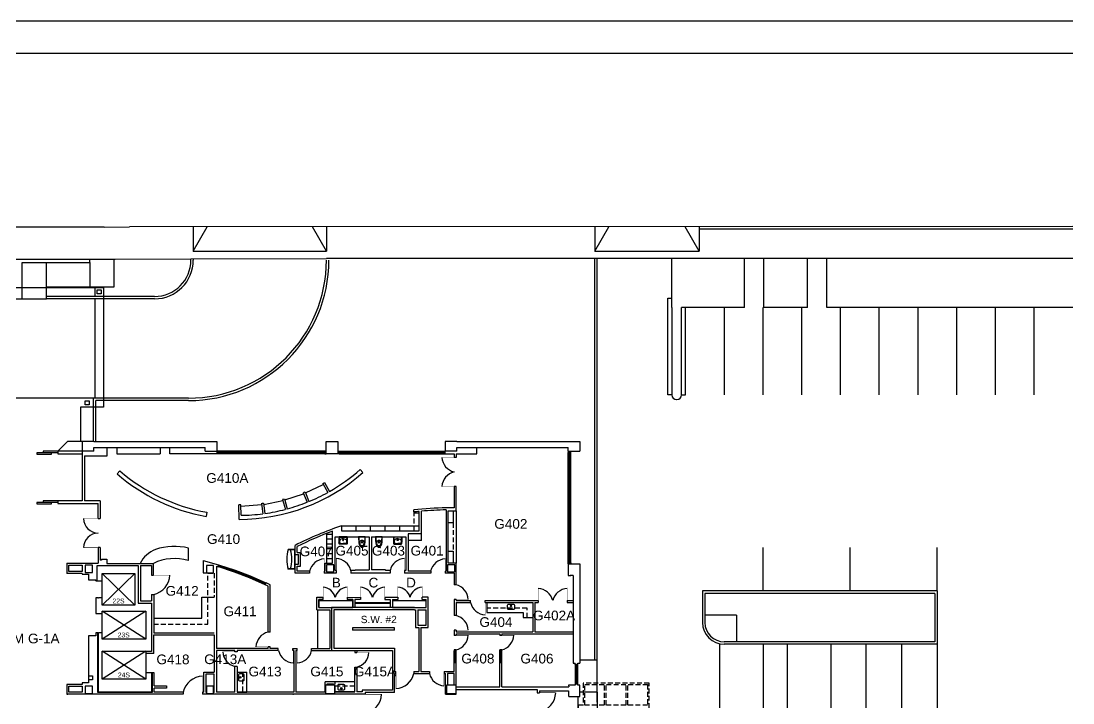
# Model space of a CAD drawing. Header units: inches. Extents: x -3386 to 4701, y -741 to 3764.
# Drawn here: x 1912 to 4519, y 1929 to 3618 of the extents above; entities that cross this region are included whole.
import ezdxf
from ezdxf.enums import TextEntityAlignment as Align

# ---------------------------------------------------------------- set-up
doc = ezdxf.new("R2010")
doc.units = ezdxf.units.IN
doc.header["$LTSCALE"] = 96
doc.header["$MEASUREMENT"] = 0
doc.linetypes.add('HIDDEN2', pattern=[0.1875, 0.125, -0.0625])
doc.layers.get('0').update_dxf_attribs({"linetype": 'CONTINUOUS'})
for name, color, linetype in [('A-ANNO-ROOM', 4, 'CONTINUOUS'), ('A-ANNO-TEXT', 4, 'CONTINUOUS'), ('A-COLS', 5, 'CONTINUOUS'), ('A-DOOR', 2, 'CONTINUOUS'), ('A-FLOR-CASE', 3, 'CONTINUOUS'), ('A-FLOR-CASE-UPPR', 3, 'HIDDEN2'), ('A-FLOR-EVTR', 1, 'CONTINUOUS'), ('A-FLOR-PFIX', 2, 'CONTINUOUS'), ('A-GLAZ', 2, 'CONTINUOUS'), ('A-GLAZ-SILL', 1, 'CONTINUOUS'), ('A-Roof-Abov', 8, 'HIDDEN2'), ('A-SHAFT', 1, 'CONTINUOUS'), ('A-SITE', 8, 'CONTINUOUS'), ('A-WALL-FULL', 6, 'CONTINUOUS')]:
    doc.layers.add(name, color=color, linetype=linetype)
doc.styles.add('A_FP1$0$Standard', font='txt')
doc.styles.add('ARIAL', font='arial.ttf')

# ---------------------------------------------------------------- blocks, each defined once
blk = doc.blocks.new('A_FP1$0$TRA_Lav2')
for p, q in [((-10.2, 0), (-10.2, -13.7)), ((-10.2, 0), (10.2, 0)), ((10.2, 0), (10.2, -13.7)), ((-9.5, -13.7), (-9.5, -4.4)), ((9.5, -13.7), (9.5, -4.4)), ((9.5, -13.7), (9.5, -4.4))]:
    blk.add_line(p, q)
for points in [[(0, -4.7, 0.096281), (-5.4, -5.7, 0.241749), (-8.3, -9.1, 0.139337), (-8.1, -15.2, 0.293749), (-6.4, -16.6, 0.028065), (0, -16.9)], [(0, -4.7, -0.096281), (5.4, -5.7, -0.241749), (8.3, -9.1, -0.139337), (8.1, -15.2, -0.293749), (6.4, -16.6, -0.028065), (0, -16.9)]]:
    blk.add_lwpolyline(points, format="xyb")
blk.add_circle((0, -8), 1.25)
for centre, radius, start, end in [((11.8, -13.7), 22.1, 180, 189.2025), ((-9, -17.1), 1, 189.2025, 267.5394), ((-3.1, -4.4), 6.41, 162.4135, 180), ((11.8, -13.7), 21.3, 180, 187.4822), ((-8.3, -16.3), 1, 187.4822, 267.7099), ((-7.3, -3), 2, 92.7884, 162.4135), ((0, 191.9), 210.1, 267.5394, 272.4606), ((0, 191.9), 209.4, 267.7099, 272.2901), ((-0.3, -147.5), 146.6, 87.0029, 92.7884), ((7.3, -3.1), 2, 17.2242, 87.0029), ((8.3, -16.3), 1, 272.2901, 352.5178), ((8.3, -16.3), 1, 272.2901, 352.5178), ((9, -17.1), 1, 272.4606, 350.7975), ((9, -17.1), 1, 272.4606, 350.7975), ((3.1, -4.4), 6.41, 0, 17.5865), ((3.1, -4.4), 6.41, 0, 17.2242), ((-11.8, -13.7), 21.3, 352.5178, 0), ((-11.8, -13.7), 21.3, 352.5178, 0), ((-11.8, -13.7), 22.1, 350.7975, 0), ((-11.8, -13.7), 22.1, 350.7975, 0)]:
    blk.add_arc(centre, radius, start, end)
blk = doc.blocks.new('A_FP1$0$corian-ss')
for p, q in [((6.625, 0), (-6.625, 0)), ((-8.625, -2), (-8.625, -11.375)), ((-6.625, -13.375), (6.625, -13.375)), ((8.625, -11.375), (8.625, -2))]:
    blk.add_line(p, q)
for radius in [1.75, 1.5]:
    blk.add_circle((0, -3.875), radius)
for centre, start, end in [((-6.625, -2), 90, 180), ((6.625, -2), 0, 90), ((-6.625, -11.375), 180, 270), ((6.625, -11.375), 270, 0)]:
    blk.add_arc(centre, 2, start, end)
blk = doc.blocks.new('A_FP1$0$TOILET')
for p, q in [((0, 8.4), (0, -8.4)), ((11.7, 0.7), (11.7, -0.8)), ((13.9, 1.3), (12.3, 1.3)), ((15, -0.2), (15, 0.2)), ((24.4, 1.2), (22, 2.9)), ((22.7, 1.7), (22.7, -1.8)), ((12.3, -1.3), (13.8, -1.3)), ((22, -2.9), (24.4, -1.3))]:
    blk.add_line(p, q)
for centre, radius, start, end in [((-0.6, -183.6), 192, 85.6595, 89.8129), ((-2.4, -199.1), 207, 85.4918, 89.3454), ((14.8, 0), 5.76, 138.8891, 221.1109), ((14.6, -0.5), 5.99, 95.8382, 134.1772), ((12.3, 0.7), 0.56, 90, 180.535), ((11.6, -14.2), 22.2, 63.1364, 84.1184), ((12.2, -13.1), 20.5, 64.9076, 85.1535), ((13.9, 0.2), 1.11, 0, 90.5857), ((14.9, -3.4), 8.85, 68.6011, 95.8382), ((10.9, -13.6), 19.8, 56.1601, 68.6011), ((15.7, -5.7), 12.2, 44.4074, 64.8903), ((16, -5), 12, 40.761, 61.8362), ((21.5, 1.7), 1.14, 0, 55.7536), ((22.8, 1.6), 2, 12.4978, 39.0597), ((23.9, 0.7), 0.757, 10.9251, 51.0236), ((12.7, 0), 12.3, 350.4841, 9.5159), ((24.1, 1.9), 1.36, 10.3332, 42.8161), ((14.6, 0), 11, 349.0024, 10.9976), ((0.5, 132.9), 140.8, 269.7854, 275.545), ((0.2, 149), 157.3, 269.9445, 275.0138), ((14.8, 0.6), 6.18, 225.8228, 258.905), ((12.3, -0.8), 0.56, 180, 270.5829), ((15, 1.8), 7.4, 258.905, 295.7005), ((13.8, -0.2), 1.13, 270, 0.5296), ((12.5, 11.5), 19.4, 274.1483, 298.3887), ((12.7, 11.2), 18.5, 274.3585, 296.0983), ((-14.9, 64.1), 76.5, 295.7005, 298.856), ((15.8, 5.5), 12, 295.153, 316.1614), ((16.4, 4.8), 11.5, 297.3045, 318.9088), ((21.6, -1.8), 1.04, 300.9018, 360), ((24.1, -0.8), 0.599, 303.3554, 354.696), ((23.4, -1.8), 1.38, 314.4952, 352.3555), ((23.7, -1.8), 1.72, 323.3983, 350.1871)]:
    blk.add_arc(centre, radius, start, end)
at = {"style": 'A_FP1$0$Standard', "flags": 8}
for tag in ['MODELNUMBER', 'MATERIAL', 'PRODUCT', 'TRADENAME']:
    blk.add_attdef(tag, (-0.1, 0), '', height=0.001, dxfattribs=at)
blk = doc.blocks.new('A$C06C5096C')
for p, q in [((64.9, 277.1), (64.9, 327.5)), ((68.9, 277.1), (68.9, 327.5)), ((118.9, 277.1), (118.9, 327.5)), ((122.9, 277.1), (122.9, 327.5)), ((64.9, 221.2), (64.9, 268.7)), ((68.9, 221.2), (68.9, 268.7)), ((118.9, 221.2), (118.9, 268.7)), ((122.9, 221.2), (122.9, 268.7)), ((16, 221.2), (64.9, 221.2)), ((16, 217.2), (64.9, 217.2)), ((64.9, 169.7), (64.9, 217.2)), ((68.9, 221.2), (118.9, 221.2)), ((68.9, 169.7), (68.9, 217.2)), ((68.9, 217.2), (118.9, 217.2)), ((118.9, 169.7), (118.9, 217.2)), ((122.9, 221.2), (171.7, 221.2)), ((122.9, 169.7), (122.9, 217.2)), ((122.9, 217.2), (171.7, 217.2)), ((64.9, 114.2), (64.9, 161.7)), ((68.9, 114.2), (68.9, 161.7)), ((118.9, 114.2), (118.9, 161.7)), ((122.9, 114.2), (122.9, 161.7)), ((16, 114.2), (64.9, 114.2)), ((16, 110.2), (64.9, 110.2)), ((64.9, 62.7), (64.9, 110.2)), ((68.9, 114.2), (118.9, 114.2)), ((68.9, 62.7), (68.9, 110.2)), ((68.9, 110.2), (118.9, 110.2)), ((118.9, 62.7), (118.9, 110.2)), ((122.9, 114.2), (171.7, 114.2)), ((122.9, 62.7), (122.9, 110.2)), ((122.9, 110.2), (171.7, 110.2)), ((64.9, 4.3), (64.9, 54.7)), ((68.9, 4.3), (68.9, 54.7)), ((118.9, 4.3), (118.9, 54.7)), ((122.9, 4.3), (122.9, 54.7))]:
    blk.add_line(p, q)
for points in [[(12, 62.7), (0, 62.7), (0, 54.7), (12, 54.7), (12, 0), (175.7, 0), (175.7, 331.5), (12, 331.5), (12, 276.7)], [(16, 276.7), (16, 327.5), (171.7, 327.5), (171.7, 276.7)], [(12, 276.7), (0, 276.7), (0, 268.7), (12, 268.7)], [(12, 268.7), (12, 169.7)], [(171.7, 276.7), (171.7, 276.7), (16, 276.7)], [(16, 169.7), (16, 268.7)], [(16, 268.7), (171.7, 268.7)], [(171.7, 268.7), (171.7, 169.7)], [(12, 169.7), (0, 169.7), (0, 161.7), (12, 161.7)], [(12, 161.7), (12, 62.7)], [(171.7, 169.7), (171.7, 169.7), (16, 169.7)], [(16, 54.7), (171.7, 54.7), (171.7, 4), (16, 4), (16, 54.7)]]:
    blk.add_lwpolyline(points)
blk.add_lwpolyline([(171.7, 161.7), (171.7, 62.7), (16, 62.7), (16, 161.7), (171.7, 161.7), (171.7, 161.7)], close=True)

msp = doc.modelspace()

# ---------------------------------------------------------------- linework, layer by layer
at = {"layer": 'A-COLS'}
for p, q in [((2089.5, 2270.5), (2071.5, 2270.5)), ((2071.5, 2270.5), (2071.5, 2252.5)), ((2089.5, 2252.5), (2089.5, 2270.5)), ((2389.5, 2269.8), (2371.5, 2269.8)), ((2371.5, 2269.8), (2371.5, 2251.8)), ((2389.5, 2251.8), (2389.5, 2269.8)), ((2687.5, 2271.6), (2669.5, 2271.6)), ((2669.5, 2271.6), (2669.5, 2253.6)), ((2687.5, 2253.6), (2687.5, 2271.6)), ((2987.5, 2271.6), (2969.5, 2271.6)), ((2969.5, 2271.6), (2969.5, 2253.6)), ((2987.5, 2253.6), (2987.5, 2271.6)), ((2071.5, 2252.5), (2089.5, 2252.5)), ((2371.5, 2251.8), (2389.5, 2251.8)), ((2669.5, 2253.6), (2687.5, 2253.6)), ((2969.5, 2253.6), (2987.5, 2253.6)), ((2089.5, 1970.5), (2071.5, 1970.5)), ((2071.5, 1970.5), (2071.5, 1952.5)), ((2089.5, 1952.5), (2089.5, 1970.5)), ((2071.5, 1952.5), (2089.5, 1952.5))]:
    msp.add_line(p, q, dxfattribs=at)
msp.add_lwpolyline([(2371.5, 1952.5), (2389.5, 1952.5), (2389.5, 1970.5), (2371.5, 1970.5), (2371.5, 1952.5)], dxfattribs=at)
for points in [[(2667.5, 1973.8), (2689.5, 1973.8), (2689.5, 1951.8), (2667.5, 1951.8)], [(2967.5, 1973.8), (2989.5, 1973.8), (2989.5, 1951.8), (2967.5, 1951.8)]]:
    msp.add_lwpolyline(points, close=True, dxfattribs=at)
at = {"layer": 'A-DOOR'}
for p, q in [((1951.5, 2548.5), (1951.5, 2545.5)), ((1987.5, 2548.5), (1951.5, 2548.5)), ((1951.5, 2545.5), (1987.5, 2545.5)), ((1967.5, 2552.5), (1967.5, 2549.5)), ((2003.5, 2552.5), (1967.5, 2552.5)), ((1967.5, 2549.5), (2003.5, 2549.5)), ((1987.5, 2545.5), (1987.5, 2548.5)), ((1951.5, 2425.5), (1951.5, 2422.5)), ((1987.5, 2425.5), (1951.5, 2425.5)), ((1967.5, 2429.5), (1967.5, 2426.5)), ((2003.5, 2429.5), (1967.5, 2429.5)), ((1967.5, 2426.5), (2003.5, 2426.5)), ((1987.5, 2422.5), (1987.5, 2425.5)), ((1951.5, 2422.5), (1987.5, 2422.5))]:
    msp.add_line(p, q, dxfattribs=at)
for points, const_width in [([(2985.5, 2537.3), (2955.5, 2537.3)], 1), ([(2985.5, 2465.3), (2955.5, 2465.3)], 1), ([(2103.3, 2385.8), (2067.3, 2385.8)], 1), ([(2103.3, 2313.8), (2067.3, 2313.8)], 1), ([(2663.5, 2255.8), (2663.5, 2285.8)], 1), ([(2693.6, 2256.8), (2693.6, 2286.8)], 1), ([(2862.7, 2256.8), (2862.7, 2286.8)], 1), ([(2963.5, 2255.8), (2963.5, 2285.8)], 1), ([(2241, 2245.7), (2281, 2245.7)], 1.33), ([(2660.7, 2190.8), (2660.7, 2215.8)], 0.833), ([(2720.7, 2190.8), (2720.7, 2215.8)], 0.833), ([(2753.5, 2190.8), (2753.5, 2215.8)], 0.833), ([(2813.5, 2190.8), (2813.5, 2215.8)], 0.833), ([(2846.2, 2190.8), (2846.2, 2215.8)], 0.833), ([(2906.2, 2190.8), (2906.2, 2215.8)], 0.833), ([(3194, 2182.6), (3194, 2212.6)], 1), ([(3266, 2182.6), (3266, 2212.6)], 1), ([(2990.5, 2185.6), (3020.5, 2185.6)], 1), ([(3062.5, 2177.6), (3062.5, 2147.6)], 1), ([(2990.5, 2109.6), (3020.5, 2109.6)], 1), ([(2990.5, 2096.6), (3020.5, 2096.6)], 1), ([(3103.5, 2096.6), (3133.5, 2096.6)], 1), ([(2524.5, 2068.4), (2494.5, 2068.4)], 1), ([(2442.5, 2055.8), (2412.5, 2055.8)], 1), ([(2586.5, 2058.7), (2586.5, 2028.7)], 1), ([(2596.5, 2058.7), (2596.5, 2028.7)], 1), ([(2744.5, 2054.1), (2774.5, 2054.1)], 1), ([(2362, 1955.6), (2362, 1995.6)], 1.33), ([(2841.5, 2001.7), (2841.5, 1965.1)], 1.22), ([(2960.5, 2001.8), (2960.5, 1971.8)], 1), ([(3197.5, 1954.6), (3237.5, 1954.6)], 1.33), ([(2765.2, 1950.6), (2805.6, 1950.6)], 1.35)]:
    msp.add_lwpolyline(points, dxfattribs=dict(at, const_width=const_width))
for centre, radius, start, end in [((2994.4, 2539.3), 39, 182.8582, 256.753), ((2994.4, 2463.4), 39, 103.247, 177.1418), ((2103.3, 2385.8), 36, 180, 270), ((2103.3, 2313.8), 36, 90, 180), ((2665.4, 2246.8), 39, 92.8582, 166.753), ((2691.7, 2247.8), 39, 13.247, 87.1418), ((2864.7, 2247.8), 39, 92.8582, 166.753), ((2965.4, 2246.8), 39, 92.8582, 166.753), ((2229.1, 2248.3), 52, 283.247, 357.1418), ((2981.6, 2183.7), 39, 2.8582, 76.753), ((2659.1, 2183.3), 32.5, 13.247, 87.1418), ((2722.3, 2183.3), 32.5, 92.8582, 166.753), ((2751.8, 2183.3), 32.5, 13.247, 87.1418), ((2815.1, 2183.3), 32.5, 92.8582, 166.753), ((2844.6, 2183.3), 32.5, 13.247, 87.1418), ((2907.8, 2183.3), 32.5, 92.8582, 166.753), ((3192.1, 2173.7), 39, 13.247, 87.1418), ((3267.9, 2173.7), 39, 92.8582, 166.753), ((3064.4, 2186.5), 39, 193.247, 267.1418), ((2981.6, 2107.7), 39, 2.8582, 76.753), ((2533.4, 2066.5), 39, 103.247, 177.1418), ((2981.6, 2098.6), 39, 283.247, 357.1418), ((3094.6, 2098.6), 39, 283.247, 357.1418), ((2451.4, 2057.7), 39, 182.8582, 256.753), ((2588.5, 2067.7), 39, 193.247, 267.1418), ((2594.5, 2067.7), 39, 272.8582, 346.753), ((2735.6, 2056.1), 39, 283.247, 357.1418), ((2364.6, 1943.7), 52, 92.8582, 166.753), ((2839.1, 2012.7), 47.7, 272.8582, 346.753), ((2962.4, 2010.8), 39, 193.247, 267.1418), ((2753.1, 1953.2), 52.5, 283.247, 357.1418), ((3185.6, 1957.2), 52, 283.247, 357.1418)]:
    msp.add_arc(centre, radius, start, end, dxfattribs=at)
at = {"layer": 'A-FLOR-CASE'}
for p, q in [((2149.3, 2561.5), (2149.3, 2546.5)), ((2257.3, 2561.5), (2257.3, 2546.5)), ((2149.3, 2546.5), (2257.3, 2546.5)), ((2157, 2504), (2150.5, 2496.4)), ((2753, 2507.5), (2759.7, 2500)), ((2616.2, 2451.7), (2625.7, 2428.1)), ((2617.2, 2449.3), (2661.2, 2470.4)), ((2660, 2472.5), (2672.3, 2450.6)), ((2664.4, 2474.9), (2676.7, 2453)), ((2513.6, 2421), (2561.4, 2430.6)), ((2560.6, 2433.4), (2567.3, 2408.6)), ((2565.5, 2434.7), (2572.1, 2409.8)), ((2566.2, 2431.9), (2612.5, 2447.4)), ((2611.6, 2449.8), (2621.1, 2426.3)), ((2614.9, 2448.2), (2614.9, 2448.2)), ((2373.1, 2401.4), (2371.2, 2391.2)), ((2457.3, 2420), (2452.3, 2419.8)), ((2452.6, 2383.7), (2452.3, 2419.8)), ((2457.3, 2416.8), (2508.6, 2420.4)), ((2457.5, 2393.9), (2457.3, 2420)), ((2508.2, 2423.5), (2511.7, 2397.7)), ((2513.1, 2424.2), (2516.7, 2398.4)), ((2669.3, 2347.3), (2669.3, 2275.2)), ((2669.3, 2347.3), (2684.3, 2347.3)), ((2706.7, 2367.8), (2898.7, 2367.8)), ((2904.7, 2331.8), (2904.7, 2347.8)), ((2669.3, 2335.3), (2684.3, 2335.3)), ((2669.3, 2323.3), (2684.3, 2323.3)), ((2904.7, 2331.8), (2871.7, 2331.8)), ((2327.5, 2281.6), (2327.5, 2312.5)), ((2591.5, 2309.3), (2574.5, 2309.3)), ((2574.5, 2309.3), (2574.5, 2308.3)), ((2591.5, 2308.3), (2574.5, 2308.3)), ((2590.7, 2260.7), (2590.7, 2309.3)), ((2669.3, 2311.3), (2684.3, 2311.3)), ((2669.3, 2299.3), (2684.3, 2299.3)), ((2669.3, 2287.3), (2684.3, 2287.3)), ((2591.5, 2261.7), (2574.5, 2261.7)), ((2574.5, 2260.7), (2574.5, 2261.7)), ((2591.5, 2260.7), (2574.5, 2260.7)), ((2739.7, 2178.3), (2827.2, 2178.3)), ((2739.7, 2176.3), (2827.2, 2176.3)), ((2447.5, 2005.6), (2471.5, 2005.6)), ((2691, 1957.6), (2739.5, 1957.6))]:
    msp.add_line(p, q, dxfattribs=at)
for points in [[(2971, 2405.2), (2990.5, 2405.2), (2990.5, 2275), (2971, 2275)], [(2650.7, 2165.8), (2734.4, 2165.7), (2734.4, 2181.7), (2650.7, 2181.8)], [(2832.5, 2165.8), (2916.2, 2165.8), (2916.2, 2181.8), (2832.5, 2181.8)]]:
    msp.add_lwpolyline(points, close=True, dxfattribs=at)
for points in [[(2983, 2405.2), (2983, 2375.2), (2971, 2375.2)], [(2971, 2304.8), (2983, 2304.8), (2983, 2275)], [(2241, 2139.2), (2360.5, 2139.2), (2360.5, 2190.8), (2390.5, 2190.8)], [(3066.5, 2177.6), (3066.5, 2153.6), (3156.5, 2153.6), (3156.5, 2140.6), (3180.5, 2140.6)], [(2647.2, 2160.2), (2647.2, 2063.8)], [(2447.5, 2005.6), (2447.5, 1955.6), (2471.5, 1955.6), (2471.5, 2005.6)], [(2739.5, 1981.6), (2691, 1981.6)]]:
    msp.add_lwpolyline(points, dxfattribs=at)
for centre, radius, start, end in [((2454.5, 2851.6), 457.6, 229.4345, 259.7414), ((2453, 2846.9), 453, 299.5894, 311.4743), ((2453, 2846.9), 463, 229.2055, 259.8242), ((2453, 2846.9), 463, 269.9517, 311.4743), ((2443.1, 2871.3), 453.8, 291.7819, 292.4131), ((2440.3, 2869.6), 453.8, 298.9575, 299.5888), ((2446.2, 2872.6), 453.8, 284.6062, 285.2374), ((2453, 2846.9), 453, 285.238, 291.7813), ((2453, 2846.9), 453, 292.4137, 298.957), ((2449.5, 2873.5), 453.8, 277.4305, 278.0617), ((2453, 2846.9), 453, 278.075, 284.6056), ((2453, 2846.9), 453, 270.5704, 277.4426), ((2270.7, 2243.5), 70.4, 110.9852, 153.7897), ((2292.3, 2166.3), 150.4, 76.4634, 108.1465), ((2648.7, 2285), 78.1, 161.8846, 198.1154), ((2507.8, 2285), 75.7, 342.0853, 17.9147), ((2292.3, 2168.8), 117.9, 73.0299, 116.0659)]:
    msp.add_arc(centre, radius, start, end, dxfattribs=at)
at = {"layer": 'A-FLOR-CASE-UPPR'}
for p, q in [((2886.7, 2355.8), (2886.7, 2402.2)), ((2983, 2375.2), (2983, 2304.8)), ((2447.5, 2005.6), (2461.5, 2005.6)), ((2691, 1971.6), (2739.5, 1971.6)), ((2691, 1957.6), (2739.5, 1957.6))]:
    msp.add_line(p, q, dxfattribs=at)
for points in [[(2886.7, 2400.2), (2898.7, 2400.2)], [(2898.7, 2356.8), (2898.7, 2400.2)], [(2983, 2405.2), (2983, 2375.2), (2971, 2375.2)], [(2742.7, 2355.8), (2742.7, 2367.8)], [(2778.7, 2355.8), (2778.7, 2367.8)], [(2814.7, 2355.8), (2814.7, 2367.8)], [(2850.7, 2355.8), (2850.7, 2367.8)], [(2971, 2304.8), (2983, 2304.8), (2983, 2275)], [(2241, 2124.2), (2375.5, 2124.2), (2375.5, 2250.6), (2390.5, 2250.3), (2390.5, 2190.8)], [(3166.5, 2140.6), (3166.5, 2163.6), (3066.5, 2163.6)], [(2461.5, 2005.6), (2461.5, 1955.6)], [(2691, 1957.6), (2691, 1981.6)]]:
    msp.add_lwpolyline(points, dxfattribs=at)
at = {"layer": 'A-FLOR-EVTR'}
for p, q in [((2194.5, 2171.5), (2113.5, 2249.5)), ((2194.5, 2249.5), (2113.5, 2171.5)), ((2221.5, 2156.5), (2113.5, 2087.5)), ((2221.5, 2087.5), (2113.5, 2156.5)), ((2221.5, 2057.5), (2113.5, 1988.5)), ((2221.5, 1988.5), (2113.5, 2057.5))]:
    msp.add_line(p, q, dxfattribs=at)
for points in [[(2113.5, 2249.5), (2194.5, 2249.5), (2194.5, 2171.5), (2113.5, 2171.5)], [(2113.5, 2156.5), (2221.5, 2156.5), (2221.5, 2087.5), (2113.5, 2087.5)], [(2113.5, 2057.5), (2221.5, 2057.5), (2221.5, 1988.5), (2113.5, 1988.5)]]:
    msp.add_lwpolyline(points, close=True, dxfattribs=at)
at = {"layer": 'A-GLAZ'}
for p, q in [((2665.5, 2549.5), (2397.5, 2549.5)), ((2700.5, 2549.5), (2960.5, 2549.5)), ((3271.5, 2276.5), (3271.5, 2549.5)), ((2440, 2256.3), (2403.2, 2268.2)), ((2479.1, 2241.4), (2442, 2255.6)), ((2516.4, 2225), (2481.1, 2240.7)), ((2988, 2030.6), (2988, 2056.6)), ((3101, 2030.9), (3101, 2056.6)), ((3289, 1976.5), (3289, 2024.5))]:
    msp.add_line(p, q, dxfattribs=at)
for points in [[(2401.9, 2271.2), (2403.9, 2270.6), (2402.5, 2266.1), (2400.6, 2266.6)], [(2440.8, 2258.6), (2442.8, 2257.9), (2441.2, 2253.3), (2439.2, 2254)], [(2480, 2243.7), (2482, 2242.9), (2480.1, 2238.3), (2478.2, 2239.1)], [(2517.4, 2227.2), (2519.4, 2226.3), (2517.4, 2221.8), (2515.4, 2222.7)]]:
    msp.add_lwpolyline(points, close=True, dxfattribs=at)
at = {"layer": 'A-GLAZ-SILL'}
for p, q in [((2668.5, 2552.5), (2397.5, 2552.5)), ((2668.5, 2546.5), (2397.5, 2546.5)), ((2700.5, 2552.5), (2963.5, 2552.5)), ((2700.5, 2546.5), (2960.5, 2546.5)), ((3268.5, 2552.5), (3268.5, 2549.5)), ((3268.5, 2549.5), (3274.5, 2549.5)), ((3268.5, 2276.5), (3268.5, 2549.5)), ((3274.5, 2549.5), (3274.5, 2552.5)), ((3274.5, 2276.5), (3274.5, 2549.5)), ((2403.9, 2270.6), (2440.8, 2258.6)), ((3268.5, 2273.5), (3268.5, 2276.5)), ((3268.5, 2276.5), (3274.5, 2276.5)), ((3274.5, 2276.5), (3274.5, 2273.5)), ((2439.2, 2254), (2402.5, 2266.1)), ((2478.2, 2239.1), (2441.2, 2253.3)), ((2442.8, 2257.9), (2480, 2243.7)), ((2482, 2242.9), (2517.4, 2227.2)), ((2515.4, 2222.7), (2480.1, 2238.3)), ((2985.5, 2028.6), (2985.5, 2058.6)), ((2985.5, 2056.6), (2990.5, 2056.6)), ((2990.5, 2028.6), (2990.5, 2058.6)), ((3103.5, 2058.6), (3098.5, 2058.6)), ((3098.5, 2028.9), (3098.5, 2058.6)), ((3103.5, 2028.9), (3103.5, 2058.6)), ((2990.5, 2028.6), (2985.5, 2028.6)), ((3103.5, 2028.9), (3098.5, 2028.9)), ((3286, 2024.5), (3292, 2024.5)), ((3286, 1976.5), (3286, 2024.5)), ((3292, 1976.5), (3292, 2024.5)), ((3286, 1976.5), (3292, 1976.5))]:
    msp.add_line(p, q, dxfattribs=at)
for points in [[(2985.5, 2058.6), (2990.5, 2058.6)], [(3103.5, 2056.6), (3098.5, 2056.6)], [(2985.5, 2030.6), (2990.5, 2030.6)], [(3098.5, 2030.9), (3103.5, 2030.9)]]:
    msp.add_lwpolyline(points, dxfattribs=at)
at = {"layer": 'A-SHAFT'}
for p, q in [((2079.5, 1996.4), (2089.5, 1996.4)), ((2089.5, 1986.4), (2079.5, 1986.4)), ((2089.5, 1996.4), (2089.5, 1986.4))]:
    msp.add_line(p, q, dxfattribs=at)
at = {"layer": 'A-SITE'}
for p, q in [((4519.3, 3617.9), (1823.2, 3617.9)), ((4519.3, 3617.9), (1823.2, 3617.9)), ((4519.3, 3537.9), (-3372.6, 3537.9)), ((4519.3, 3537.9), (121.3, 3537.9)), ((2118.6, 3107.9), (121.3, 3106.9)), ((2118.6, 3107.9), (2181, 3108)), ((4519.3, 3109.2), (2181, 3108)), ((2339.2, 3108.1), (2339.2, 3048.1)), ((2339.2, 3048.1), (2373.8, 3108.1)), ((2669.2, 3048.2), (2634.5, 3108.2)), ((2669.2, 3108.2), (2669.2, 3048.2)), ((3334.7, 3108.3), (3334.7, 3048.3)), ((3334.7, 3048.3), (3369.3, 3108.3)), ((3592.7, 3048.4), (3558, 3108.4)), ((3592.7, 3108.4), (3592.7, 3048.4)), ((30.1, 3027.5), (2145.8, 3028.1)), ((1873, 3028.4), (2071, 3028.4)), ((2083, 3019.9), (2083, 3028.1)), ((2143, 2959.9), (2143, 3027.3)), ((2145.8, 3028.1), (2333, 3029.4)), ((2333, 3029.4), (2669, 3029.5)), ((2333.2, 3026), (2333.2, 3029.4)), ((2339.2, 3048.1), (2669.2, 3048.2)), ((2339.2, 3029.4), (2339.2, 3026)), ((3010.6, 3030.1), (2669, 3029.5)), ((4519.3, 3029.8), (3010.6, 3030.1)), ((3334, 2036.3), (3334, 3030)), ((3334.7, 3048.3), (3592.7, 3048.4)), ((3340, 1930.9), (3340, 3030)), ((3525.3, 2908.5), (3525.3, 3030)), ((3705.3, 2908.5), (3705.3, 3030)), ((3753.3, 2908.5), (3753.3, 3029.9)), ((3861.3, 2908.5), (3861.3, 3029.9)), ((3909.3, 2908.5), (3909.3, 3029.9)), ((1915, 3019.9), (2083, 3019.9)), ((1915, 2929.9), (1915, 3019.9)), ((1975, 2959.9), (1975, 3019.9)), ((2083, 3019.9), (2083, 2959.9)), ((1975, 2959.9), (2143, 2959.9)), ((1975, 2935.9), (1975, 2959.9)), ((2095, 2959.9), (2095, 2936)), ((1873, 2929.9), (1975, 2929.9)), ((2243.2, 2936), (1975, 2935.9)), ((1975, 2929.9), (1975, 2935.9)), ((2243.2, 2930), (1975, 2929.9)), ((2095, 2930), (2095.1, 2684)), ((3515.3, 2691.9), (3515.3, 2931.9)), ((3515.3, 2931.9), (3525.3, 2931.9)), ((3525.3, 2908.5), (3525.3, 2691.9)), ((3549.3, 2691.9), (3549.4, 2908.5)), ((3705.3, 2908.5), (3549.4, 2908.5)), ((3559.3, 2691.9), (3559.4, 2908.5)), ((3655.3, 2691.9), (3655.3, 2908.5)), ((3751.3, 2691.9), (3751.3, 2908.5)), ((3861.3, 2908.5), (3753.3, 2908.5)), ((3847.3, 2691.9), (3847.3, 2908.5)), ((4519.3, 2908.4), (3909.3, 2908.5)), ((3943.3, 2691.9), (3943.3, 2908.5)), ((4039.3, 2691.9), (4039.3, 2908.5)), ((4135.3, 2691.9), (4135.3, 2908.5)), ((4231.3, 2691.9), (4231.3, 2908.5)), ((4327.3, 2691.9), (4327.3, 2908.5)), ((4423.3, 2691.9), (4423.3, 2908.4)), ((3525.3, 2691.9), (3515.3, 2691.9)), ((3549.3, 2691.9), (3559.3, 2691.9)), ((2092, 2684), (1462, 2683.8)), ((2092, 2577), (2092, 2684)), ((2327.2, 2684), (2092, 2684)), ((2327.2, 2678), (2098, 2678)), ((2098, 2577), (2098, 2678)), ((3536.7, 2680.5), (3537.9, 2680.5)), ((3751.1, 2206.5), (3751.1, 2314.5)), ((3967.1, 2206.5), (3967.1, 2314.5)), ((4183.1, 2206.5), (4183.1, 2314.5)), ((4183.1, 2206.5), (3601.1, 2206.5)), ((3601.1, 2206.5), (3601.1, 2128.5)), ((4177.1, 2200.5), (3607.1, 2200.5)), ((3607.1, 2200.5), (3607.1, 2128.5)), ((4177.1, 2200.5), (4177.1, 2080.5)), ((4183.1, 2206.5), (4183.1, 2074.5)), ((3685.1, 2146.5), (3607.1, 2146.5)), ((3685.1, 2146.5), (3685.1, 2080.5)), ((3643.1, 2074.5), (3643.1, 1858.5)), ((4177.1, 2080.5), (3655.1, 2080.5)), ((4183.1, 2074.5), (3655.1, 2074.5)), ((3751.1, 2074.5), (3751.1, 1858.5)), ((3811.1, 2074.5), (3811.1, 1858.5)), ((3919.1, 2074.5), (3919.1, 1858.5)), ((4007.1, 1858.5), (4007.1, 2074.5)), ((4095.1, 1858.5), (4095.1, 2074.5)), ((4183.1, 2074.5), (4183.1, 1858.5)), ((3297.5, 2036.3), (3340, 2036.3)), ((3340, 1955.8), (3297.5, 1955.8)), ((3340, 1955.8), (3340, 1714.6)), ((3292, 1945.5), (3292, 1694.4))]:
    msp.add_line(p, q, dxfattribs=at)
for points in [[(4519.3, 3102.4), (3592.7, 3102.4)], [(1462, 2683.8), (1462, 2957.9), (2117, 2957.9), (2117, 2661.8), (2060, 2661.8), (2060, 2576.7)]]:
    msp.add_lwpolyline(points, dxfattribs=at)
for points in [[(2111, 2942), (2101, 2942), (2101, 2952), (2111, 2952)], [(2081, 2667.8), (2071, 2667.8), (2071, 2677.8), (2081, 2677.8)]]:
    msp.add_lwpolyline(points, close=True, dxfattribs=at)
for centre, radius, start, end in [((2243.2, 3026), 96, 270.01, 0), ((2243.2, 3026), 90, 270.01, 0), ((2327.2, 3026), 342, 270.01, 0), ((2327.2, 3026), 348, 270.01, 0), ((3536.7, 2691.9), 11.4, 180, 270), ((3537.9, 2691.9), 11.4, 270, 359.9963), ((3655.1, 2128.5), 54, 180, 269.9963), ((3655.1, 2128.5), 48, 180, 269.9963)]:
    msp.add_arc(centre, radius, start, end, dxfattribs=at)
at = {"layer": 'A-WALL-FULL'}
for p, q in [((2027.5, 2576.5), (2003.5, 2552.5)), ((2063.5, 2576.5), (2027.5, 2576.5)), ((2063.5, 2576.5), (2063.5, 2546.5)), ((2092.5, 2576.5), (2063.5, 2576.5)), ((2092.5, 2576.5), (2368.5, 2576.5)), ((2092.5, 2552.5), (2092.5, 2561.5)), ((2092.5, 2561.5), (2368.5, 2561.5)), ((2125.5, 2541.5), (2125.5, 2561.5)), ((2281.1, 2546.5), (2281.1, 2561.5)), ((2368.5, 2576.5), (2392.5, 2576.5)), ((2368.5, 2552.5), (2368.5, 2561.5)), ((2392.5, 2576.5), (2397.5, 2576.5)), ((2397.5, 2576.5), (2397.5, 2546.5)), ((2668.5, 2552.5), (2668.5, 2576.5)), ((2668.5, 2576.5), (2692.5, 2576.5)), ((2692.5, 2576.5), (2697.5, 2576.5)), ((2697.5, 2576.5), (2697.5, 2546.5)), ((2992.5, 2576.5), (2963.5, 2576.5)), ((2963.5, 2576.5), (2963.5, 2552.5)), ((2992.5, 2576.5), (3268.5, 2576.5)), ((2992.5, 2552.5), (2992.5, 2561.5)), ((2992.5, 2561.5), (3268.5, 2561.5)), ((3041.5, 2546.5), (3041.5, 2561.5)), ((3268.5, 2576.5), (3292.5, 2576.5)), ((3268.5, 2552.5), (3268.5, 2561.5)), ((3292.5, 2576.5), (3297.5, 2576.5)), ((3297.5, 2576.5), (3297.5, 2552.5)), ((2063.5, 2552.5), (2003.5, 2552.5)), ((2003.5, 2552.5), (2003.5, 2546.5)), ((2003.5, 2546.5), (2063.5, 2546.5)), ((2092.5, 2552.5), (2063.5, 2552.5)), ((2063.5, 2546.5), (2063.5, 2429.5)), ((2063.5, 2546.5), (2063.5, 2429.5)), ((2069.5, 2541.5), (2069.5, 2429.5)), ((2069.5, 2541.5), (2125.5, 2541.5)), ((2397.5, 2546.5), (2281.1, 2546.5)), ((2368.5, 2552.5), (2397.5, 2552.5)), ((2668.5, 2552.5), (2665.5, 2552.5)), ((2665.5, 2552.5), (2665.5, 2546.5)), ((2665.5, 2546.5), (2667.5, 2546.5)), ((2667.5, 2546.5), (2668.5, 2546.5)), ((2668.5, 2546.5), (2668.5, 2552.5)), ((2697.5, 2546.5), (2668.5, 2546.5)), ((2697.5, 2552.5), (2700.5, 2552.5)), ((2698.5, 2546.5), (2697.5, 2546.5)), ((2700.5, 2546.5), (2698.5, 2546.5)), ((2700.5, 2552.5), (2700.5, 2546.5)), ((2960.5, 2552.5), (2960.5, 2546.5)), ((2960.5, 2546.5), (2963.5, 2546.5)), ((2963.5, 2546.5), (2963.5, 2553.5)), ((2992.5, 2552.5), (2963.5, 2552.5)), ((2963.5, 2546.5), (2985.5, 2546.5)), ((2985.5, 2546.5), (2985.5, 2537.3)), ((2990.5, 2537.3), (2985.5, 2537.3)), ((2990.5, 2546.5), (2990.5, 2537.3)), ((2990.5, 2546.5), (3041.5, 2546.5)), ((3268.5, 2552.5), (3297.5, 2552.5)), ((2990.5, 2465.3), (2985.5, 2465.3)), ((2985.5, 2465.3), (2985.5, 2412.2)), ((2990.5, 2405.2), (2990.5, 2465.3)), ((2003.5, 2429.5), (2003.5, 2423.5)), ((2063.5, 2429.5), (2003.5, 2429.5)), ((2108.3, 2429.5), (2069.5, 2429.5)), ((2108.3, 2429.5), (2108.3, 2385.8)), ((2003.5, 2423.5), (2103.3, 2423.5)), ((2885.7, 2402.2), (2885.7, 2407.3)), ((2898.7, 2355.8), (2898.7, 2403.6)), ((2904.7, 2347.8), (2904.7, 2404.1)), ((2966, 2407.2), (2966, 2255.8)), ((2985.5, 2412.2), (2966.5, 2412.2)), ((2103.3, 2385.8), (2108.3, 2385.8)), ((2684.5, 2275.3), (2684.5, 2354.7)), ((2871.7, 2347.8), (2871.7, 2255.8)), ((2904.7, 2347.8), (2871.7, 2347.8)), ((2690.5, 2256.8), (2690.5, 2340.8)), ((2690.5, 2340.8), (2775.1, 2340.8)), ((2775.1, 2340.8), (2775.1, 2258.8)), ((2781.1, 2340.8), (2781.1, 2258.8)), ((2781.1, 2340.8), (2865.7, 2340.8)), ((2865.7, 2340.8), (2865.7, 2256.8)), ((2103.3, 2313.8), (2103.3, 2275.3)), ((2108.3, 2313.8), (2103.3, 2313.8)), ((2108.3, 2313.8), (2108.3, 2282.5)), ((2590.7, 2297), (2599.5, 2297)), ((2591.5, 2296), (2591.5, 2319.5)), ((2591.5, 2250.8), (2591.5, 2295.6)), ((2596.5, 2302), (2596.5, 2316.4)), ((2596.5, 2302), (2604.5, 2302)), ((2599.5, 2273), (2599.5, 2297)), ((2604.5, 2268), (2604.5, 2302)), ((2025.5, 2275.3), (2103.3, 2275.3)), ((2025.5, 2275.3), (2025.5, 2249.8)), ((2063.5, 2270.3), (2063.5, 2254.8)), ((2100.7, 2231.5), (2100.7, 2269.5)), ((2100.7, 2269.5), (2202.8, 2269.5)), ((2111.5, 2282.5), (2108.3, 2282.5)), ((2111.5, 2285.5), (2124.5, 2285.5)), ((2111.5, 2285.5), (2111.5, 2282.5)), ((2124.5, 2285.5), (2124.5, 2274.8)), ((2124.5, 2274.8), (2240.5, 2274.8)), ((2208, 2269.5), (2235.2, 2269.5)), ((2235.2, 2269.5), (2235.2, 2245.7)), ((2240.5, 2245.7), (2240.5, 2274.8)), ((2363.5, 2281.8), (2363.5, 2251.8)), ((2363.5, 2281.8), (2401.9, 2271.2)), ((2590.7, 2273), (2599.5, 2273)), ((2666, 2255.8), (2666, 2275.3)), ((2666, 2275.3), (2684.5, 2275.3)), ((2990.5, 2221.6), (2990.5, 2275)), ((3268.5, 2273.5), (3297.5, 2273.5)), ((3268.5, 2273.5), (3268.5, 2244.5)), ((3297.5, 2273.5), (3297.5, 2027.5)), ((2063.5, 2249.8), (2025.5, 2249.8)), ((2063.5, 2249.8), (2063.5, 2248.5)), ((2063.5, 2248.5), (2079.5, 2248.5)), ((2079.5, 2248.5), (2079.5, 2234.5)), ((2235.2, 2245.7), (2240.5, 2245.7)), ((2363.5, 2251.8), (2371.5, 2251.8)), ((2396.5, 2267.9), (2396.5, 2063.8)), ((2396.5, 2267.9), (2400.6, 2266.6)), ((2627.5, 2250.8), (2591.5, 2250.8)), ((2596.5, 2255.8), (2596.5, 2268)), ((2596.5, 2268), (2604.5, 2268)), ((2627.5, 2255.8), (2596.5, 2255.8)), ((2627.5, 2255.8), (2627.5, 2250.8)), ((2666, 2255.8), (2663.5, 2255.8)), ((2663.5, 2255.8), (2663.5, 2250.8)), ((2693.5, 2250.8), (2663.5, 2250.8)), ((2693.5, 2256.8), (2690.5, 2256.8)), ((2693.5, 2256.8), (2693.5, 2250.8)), ((2729.5, 2256.8), (2729.5, 2250.8)), ((2740.7, 2256.8), (2729.5, 2256.8)), ((2826.7, 2250.8), (2729.5, 2250.8)), ((2740.7, 2258.8), (2775.1, 2258.8)), ((2740.7, 2258.8), (2740.7, 2256.8)), ((2815.6, 2258.8), (2781.1, 2258.8)), ((2815.6, 2258.8), (2815.6, 2256.8)), ((2826.7, 2256.8), (2815.6, 2256.8)), ((2826.7, 2256.8), (2826.7, 2250.8)), ((2862.7, 2256.8), (2862.7, 2250.8)), ((2865.7, 2256.8), (2862.7, 2256.8)), ((2927.5, 2250.8), (2862.7, 2250.8)), ((2927.5, 2255.8), (2871.7, 2255.8)), ((2927.5, 2255.8), (2927.5, 2250.8)), ((2963.5, 2255.8), (2963.5, 2250.8)), ((2963.5, 2255.8), (2966, 2255.8)), ((2985.5, 2250.8), (2963.5, 2250.8)), ((2985.5, 2250.8), (2985.5, 2221.6)), ((3268.5, 2244.5), (3274.5, 2244.5)), ((3280.5, 2244.5), (3273.5, 2244.5)), ((3280.5, 2244.5), (3280.5, 2027.5)), ((2079.5, 2234.5), (2097.5, 2234.5)), ((2097.5, 2231.5), (2097.5, 2234.5)), ((2097.5, 2231.5), (2113.5, 2231.5)), ((2524.5, 2218.1), (2517.4, 2221.8)), ((2529.5, 2221.3), (2519.4, 2226.3)), ((2524.5, 2104.5), (2524.5, 2218.1)), ((2529.5, 2104.5), (2529.5, 2221.3)), ((2990.5, 2221.6), (2985.5, 2221.6)), ((2235.2, 2197.7), (2235.2, 2181.8)), ((2235.2, 2197.7), (2240.5, 2197.7)), ((2241, 2197.7), (2241, 2102.5)), ((2645.4, 2160.2), (2645.4, 2190.8)), ((2645.4, 2190.8), (2660.7, 2190.8)), ((2660.7, 2185.5), (2660.7, 2190.8)), ((2720.7, 2190.8), (2753.5, 2190.7)), ((2720.7, 2190.8), (2720.7, 2185.5)), ((2753.5, 2190.8), (2753.5, 2185.5)), ((2846.2, 2190.7), (2813.5, 2190.7)), ((2813.5, 2190.7), (2813.5, 2185.5)), ((2846.2, 2190.8), (2846.2, 2185.5)), ((2921.5, 2190.8), (2906.2, 2190.8)), ((2906.2, 2185.5), (2906.2, 2190.8)), ((2921.5, 2115.8), (2921.5, 2190.8)), ((2097.5, 2189.5), (2097.5, 2150.5)), ((2102.8, 2189.5), (2097.5, 2189.5)), ((2102.8, 2189.5), (2104.2, 2189.5)), ((2113.5, 2189.5), (2104.2, 2189.5)), ((2235.2, 2176.5), (2235.2, 2056.5)), ((2650.7, 2165.8), (2650.7, 2185.5)), ((2660.7, 2185.5), (2650.7, 2185.5)), ((2682, 2165.8), (2682, 2058.7)), ((2887.6, 2165.8), (2682, 2165.8)), ((2734.4, 2185.5), (2720.7, 2185.5)), ((2734.4, 2185.5), (2734.4, 2165.7)), ((2739.7, 2185.5), (2739.7, 2165.7)), ((2753.5, 2185.5), (2739.7, 2185.5)), ((2813.5, 2185.5), (2827.2, 2185.5)), ((2827.2, 2185.5), (2827.2, 2165.7)), ((2832.5, 2185.5), (2846.2, 2185.5)), ((2832.5, 2185.5), (2832.5, 2165.8)), ((2906.2, 2185.5), (2916.2, 2185.5)), ((2916.2, 2165.8), (2916.2, 2185.5)), ((2990.5, 2185.6), (2985.5, 2185.6)), ((2985.5, 2185.6), (2985.5, 2145.6)), ((2990.5, 2185.6), (2990.5, 2182.6)), ((2990.5, 2182.6), (3026.5, 2182.6)), ((2990.5, 2177.6), (2990.5, 2145.6)), ((2990.5, 2177.6), (3026.5, 2177.6)), ((3026.5, 2177.6), (3026.5, 2182.6)), ((3062.5, 2177.6), (3062.5, 2182.6)), ((3062.5, 2182.6), (3194, 2182.6)), ((3062.5, 2177.6), (3180.5, 2177.6)), ((3180.5, 2177.6), (3180.5, 2105.6)), ((3185.5, 2177.6), (3185.5, 2105.6)), ((3185.5, 2177.6), (3194, 2177.6)), ((3194, 2182.6), (3194, 2177.6)), ((3266, 2182.6), (3266, 2177.6)), ((3266, 2182.6), (3280.5, 2182.6)), ((3266, 2177.6), (3280.5, 2177.6)), ((2097.5, 2150.5), (2113.5, 2150.5)), ((2645.4, 2160.2), (2677.3, 2160.2)), ((2677.3, 2160.2), (2677.3, 2063.8)), ((2887.6, 2159.8), (2687.5, 2159.8)), ((2687.5, 2159.8), (2687.5, 2135.8)), ((2887.6, 2159.8), (2889.5, 2159.8)), ((2889.5, 2159.8), (2889.5, 2115.8)), ((2895.5, 2159.8), (2895.5, 2121.8)), ((2895.5, 2159.8), (2916.2, 2159.8)), ((2916.2, 2121.8), (2916.2, 2159.8)), ((2990.5, 2145.6), (2985.5, 2145.6)), ((2687.5, 2135.8), (2687.5, 2064.8)), ((2733.5, 2115.3), (2733.5, 2109.3)), ((2837.5, 2115.3), (2733.5, 2115.3)), ((2837.5, 2109.3), (2837.5, 2115.3)), ((2889.5, 2115.8), (2898.1, 2115.8)), ((2895.5, 2121.8), (2916.2, 2121.8)), ((2898.1, 2115.8), (2898.1, 2006.8)), ((2902.7, 2115.8), (2921.5, 2115.8)), ((2902.7, 2115.8), (2902.7, 2006.8)), ((2079.5, 2095.4), (2079.5, 1979.4)), ((2097.5, 2095.4), (2079.5, 2095.4)), ((2097.5, 2102.5), (2097.5, 2095.4)), ((2102.8, 2102.5), (2097.5, 2102.5)), ((2102.8, 1954.8), (2102.8, 2102.5)), ((2102.8, 2102.5), (2104.2, 2102.5)), ((2113.5, 2102.5), (2104.2, 2102.5)), ((2104.2, 1956.2), (2104.2, 2102.5)), ((2241, 2102.5), (2390.5, 2102.5)), ((2241, 2051.5), (2241, 2097.5)), ((2241, 2097.5), (2390.5, 2097.5)), ((2390.5, 2097.5), (2390.5, 2005.5)), ((2529.5, 2104.5), (2524.5, 2104.5)), ((2837.5, 2109.3), (2733.5, 2109.3)), ((2990.5, 2109.6), (2985.5, 2109.6)), ((2985.5, 2109.6), (2985.5, 2096.6)), ((2990.5, 2096.6), (2985.5, 2096.6)), ((2990.5, 2109.6), (2990.5, 2105.6)), ((2990.5, 2105.6), (3180.5, 2105.6)), ((2990.5, 2100.6), (3098.5, 2100.6)), ((2990.5, 2100.6), (2990.5, 2096.6)), ((3098.5, 2100.6), (3098.5, 2096.6)), ((3103.5, 2096.6), (3098.5, 2096.6)), ((3103.5, 2100.6), (3103.5, 2096.6)), ((3103.5, 2100.6), (3280.5, 2100.6)), ((3185.5, 2105.6), (3280.5, 2105.6)), ((2524.5, 2063.8), (2396.5, 2063.8)), ((2529.5, 2068.5), (2524.5, 2068.5)), ((2524.5, 2063.8), (2524.5, 2068.5)), ((2529.5, 2063.8), (2529.5, 2068.5)), ((2549.5, 2063.8), (2529.5, 2063.8)), ((2549.5, 2058.7), (2549.5, 2063.8)), ((2585.5, 2063.8), (2596.5, 2063.8)), ((2585.5, 2058.7), (2585.5, 2063.8)), ((2596.5, 2058.7), (2596.5, 2063.8)), ((2632.5, 2063.8), (2677.3, 2063.8)), ((2632.5, 2058.7), (2632.5, 2063.8)), ((2687.5, 2064.8), (2837.5, 2064.8)), ((2837.5, 2064.8), (2837.5, 2006.8)), ((2990.5, 2060.6), (2985.5, 2060.6)), ((2985.5, 2060.6), (2985.5, 2058.6)), ((3103.5, 2060.6), (3098.5, 2060.6)), ((3098.5, 2058.6), (3098.5, 2060.6)), ((3103.5, 2058.6), (3103.5, 2060.6)), ((2235.2, 2056.5), (2221.5, 2056.5)), ((2241, 2051.5), (2221.5, 2051.5)), ((2396.5, 2058.7), (2396.5, 1955.6)), ((2442.5, 2058.7), (2396.5, 2058.7)), ((2442.5, 2055.8), (2442.5, 2058.7)), ((2447.5, 2055.8), (2442.5, 2055.8)), ((2549.5, 2058.7), (2447.5, 2058.7)), ((2447.5, 2058.7), (2447.5, 2055.8)), ((2588.5, 2058.7), (2585.5, 2058.7)), ((2588.5, 2058.7), (2588.5, 1955.6)), ((2593.5, 2058.7), (2596.5, 2058.7)), ((2593.5, 2058.7), (2593.5, 1955.6)), ((2632.5, 2058.7), (2681.9, 2058.7)), ((2682, 2058.7), (2832.5, 2058.7)), ((2739.5, 2058.7), (2739.5, 2054.1)), ((2739.5, 2054.1), (2744.5, 2054.1)), ((2744.5, 2058.7), (2744.5, 2054.1)), ((2832.5, 2058.7), (2832.5, 2006.8)), ((2447.5, 2019.8), (2442.5, 2019.8)), ((2442.5, 1955.6), (2442.5, 2019.8)), ((2447.5, 2019.8), (2447.5, 1955.6)), ((2739.5, 2018.1), (2744.5, 2018.1)), ((2744.5, 2018.1), (2744.5, 1956.6)), ((2985.5, 2006.8), (2985.5, 2028.6)), ((2990.5, 1969.1), (2990.5, 2028.6)), ((3098.5, 1969.1), (3098.5, 2028.9)), ((3103.5, 1969.1), (3103.5, 2028.9)), ((3280.5, 2027.5), (3285.5, 2027.5)), ((3285.5, 2024.5), (3285.5, 2027.5)), ((3289, 2024.5), (3285.5, 2024.5)), ((3289, 2024.5), (3292.5, 2024.5)), ((3292.5, 2024.5), (3292.5, 2027.5)), ((3292.5, 2027.5), (3297.5, 2027.5)), ((2235.8, 2003.5), (2221.5, 2003.5)), ((2235.8, 2003.5), (2235.8, 1956.2)), ((2237.2, 2003.5), (2235.8, 2003.5)), ((2242.5, 2003.5), (2237.2, 2003.5)), ((2237.2, 2003.5), (2237.2, 1954.8)), ((2242.5, 1971.5), (2242.5, 2003.5)), ((2365, 1955.6), (2365, 2005.5)), ((2365, 2005.5), (2390.5, 2005.5)), ((2666, 1955.6), (2666, 1981.6)), ((2691, 1981.6), (2666, 1981.6)), ((2832.5, 2006.8), (2832.5, 1960.8)), ((2837.5, 2006.8), (2841.5, 2006.8)), ((2837.5, 2001.7), (2841.5, 2001.7)), ((2837.5, 1954.8), (2837.5, 2001.8)), ((2841.5, 2001.7), (2841.5, 2006.8)), ((2885.5, 2006.8), (2898.1, 2006.8)), ((2885.5, 2006.8), (2885.5, 2001.8)), ((2885.5, 2001.8), (2924.5, 2001.8)), ((2902.7, 2006.8), (2924.5, 2006.8)), ((2924.5, 2006.8), (2924.5, 2001.7)), ((2960.5, 2006.8), (2960.5, 2001.8)), ((2960.5, 2006.8), (2985.5, 2006.8)), ((2960.5, 2001.8), (2964.5, 2001.8)), ((2964.5, 1950.6), (2964.5, 2001.8)), ((2063.5, 1974.8), (2025.5, 1974.8)), ((2025.5, 1974.8), (2025.5, 1950.7)), ((2025.5, 1974.8), (2025.5, 1950.6)), ((2063.5, 1979.4), (2063.5, 1974.8)), ((2079.5, 1979.4), (2063.5, 1979.4)), ((2063.5, 1971.1), (2063.5, 1955.6)), ((2235.8, 1956.2), (2104.2, 1956.2)), ((2242.5, 1971.5), (2272.5, 1971.5)), ((2242.5, 1955.6), (2242.5, 1965.5)), ((2272.5, 1965.5), (2242.5, 1965.5)), ((2314, 1955.6), (2242.5, 1955.6)), ((2272.5, 1971.5), (2272.5, 1965.5)), ((2314, 1955.6), (2314, 1950.6)), ((2362, 1955.6), (2362, 1950.6)), ((2365, 1955.6), (2362, 1955.6)), ((2370, 1955.6), (2371.5, 1955.6)), ((2442.5, 1955.6), (2396.5, 1955.6)), ((2588.5, 1955.6), (2447.5, 1955.6)), ((2666, 1955.6), (2593.5, 1955.6)), ((2757.7, 1956.6), (2744.5, 1956.6)), ((2832.5, 1960.8), (2757.7, 1960.8)), ((2757.7, 1960.8), (2757.7, 1956.6)), ((2990.5, 1969.1), (3098.5, 1969.1)), ((2990.5, 1950.6), (2990.5, 1962.5)), ((2990.5, 1962.5), (3191.5, 1962.5)), ((3103.5, 1969.1), (3269.5, 1969.1)), ((3197.5, 1959.6), (3269.4, 1959.6)), ((3197.5, 1959.6), (3197.5, 1954.6)), ((3285.5, 1973.5), (3269.4, 1973.5)), ((3269.4, 1973.5), (3269.5, 1969.1)), ((3269.5, 1945.5), (3269.5, 1959.6)), ((3292.5, 1976.5), (3285.5, 1976.5)), ((3285.5, 1976.5), (3285.5, 1973.5)), ((3292.5, 1973.5), (3292.5, 1976.5)), ((3297.5, 1973.5), (3292.5, 1973.5)), ((3297.5, 1945.5), (3297.5, 1973.5)), ((2025.5, 1950.7), (2028.5, 1950.7)), ((2061.5, 1950.6), (2025.5, 1950.6)), ((2314, 1950.6), (2061.5, 1950.6)), ((2237.2, 1954.8), (2102.8, 1954.8)), ((2314, 1950.6), (2240.5, 1950.6)), ((2765.2, 1950.6), (2362, 1950.6)), ((2391.1, 1955), (2389.5, 1955)), ((2585.5, 1950.6), (2587.5, 1950.6)), ((2837.5, 1954.8), (2765.2, 1954.8)), ((2765.2, 1954.8), (2765.2, 1950.6)), ((2964.5, 1950.6), (2990.5, 1950.6)), ((3269.5, 1945.5), (3297.5, 1945.5))]:
    msp.add_line(p, q, dxfattribs=at)
for points in [[(2103.3, 2385.8), (2103.3, 2423.5)], [(2706.7, 2367.9), (2706.7, 2355.8), (2898.7, 2355.8), (2898.7, 2365.8)], [(2063.5, 2254.8), (2030.5, 2254.8), (2030.5, 2270.3), (2063.5, 2270.3)], [(2202.8, 2269.5), (2202.8, 2176.5), (2235.2, 2176.5)], [(2208, 2269.5), (2208, 2181.8), (2235.2, 2181.8)], [(2990.5, 2058.6), (2990.5, 2060.6)], [(2691, 1957.6), (2691, 1956.6), (2739.5, 1956.6), (2739.5, 2018.1)], [(2391.1, 1955), (2391.1, 2000.5), (2370, 2000.5), (2370, 1955.6)], [(2986, 1973.7), (2986, 2002.3), (2969.5, 2002.3), (2969.5, 1973.8)], [(2063.5, 1955.6), (2030.5, 1955.6), (2030.5, 1971.1), (2063.5, 1971.1)], [(2670.6, 1973.8), (2670.6, 1976.6), (2686.4, 1976.6), (2686.4, 1973.8)], [(3191.5, 1962.5), (3191.5, 1954.6), (3197.5, 1954.6)]]:
    msp.add_lwpolyline(points, dxfattribs=at)
for centre, radius, start, end in [((2978.5, 1559.3), 853, 90.808, 96.2466), ((2978.5, 1559.3), 848, 95.4022, 96.2836), ((2978.5, 1559.3), 848, 90.8446, 94.9935), ((2974.3, 1569.4), 842.1, 108.5282, 117.0344), ((2973.7, 1570.3), 836, 110.2382, 116.8195)]:
    msp.add_arc(centre, radius, start, end, dxfattribs=at)

# ---------------------------------------------------------------- block references
at = {"layer": 'A-FLOR-PFIX', "xscale": -1}
for name, p in [('A_FP1$0$TRA_Lav2', (2710.5, 2340.8)), ('A_FP1$0$corian-ss', (3126.5, 2173.6))]:
    msp.add_blockref(name, p, dxfattribs=at)
at = {"layer": 'A-FLOR-PFIX'}
ref = msp.add_blockref('A_FP1$0$TOILET', (2757.1, 2340.8), dxfattribs=dict(at, rotation=270))
ref.add_attrib('MATERIAL', 'VITREOUS CHINA', (2757.1, 2340.8), dxfattribs={"layer": '0', "height": 0.001, "rotation": 270, "style": 'A_FP1$0$Standard'})
ref.add_attrib('PRODUCT', 'C_TOILETS', (2757.1, 2340.8), dxfattribs={"layer": '0', "height": 0.001, "rotation": 270, "style": 'A_FP1$0$Standard'})
ref.add_attrib('TRADENAME', 'KINGSTON', (2757.1, 2340.8), dxfattribs={"layer": '0', "height": 0.001, "rotation": 270, "style": 'A_FP1$0$Standard'})
ref.add_attrib('MODELNUMBER', 'K-4330', (2757.1, 2340.8), dxfattribs={"layer": '0', "height": 0.001, "rotation": 270, "style": 'A_FP1$0$Standard'})
ref = msp.add_blockref('A_FP1$0$TOILET', (2799.1, 2340.8), dxfattribs=dict(at, rotation=270))
ref.add_attrib('MATERIAL', 'VITREOUS CHINA', (2799.1, 2340.8), dxfattribs={"layer": '0', "height": 0.001, "rotation": 270, "style": 'A_FP1$0$Standard'})
ref.add_attrib('PRODUCT', 'C_TOILETS', (2799.1, 2340.8), dxfattribs={"layer": '0', "height": 0.001, "rotation": 270, "style": 'A_FP1$0$Standard'})
ref.add_attrib('TRADENAME', 'KINGSTON', (2799.1, 2340.8), dxfattribs={"layer": '0', "height": 0.001, "rotation": 270, "style": 'A_FP1$0$Standard'})
ref.add_attrib('MODELNUMBER', 'K-4330', (2799.1, 2340.8), dxfattribs={"layer": '0', "height": 0.001, "rotation": 270, "style": 'A_FP1$0$Standard'})
msp.add_blockref('A_FP1$0$TRA_Lav2', (2845.7, 2340.8), dxfattribs=at)
for p, rotation in [((2451.5, 1992.6), 90), ((2706, 1961.6), 180)]:
    msp.add_blockref('A_FP1$0$corian-ss', p, dxfattribs=dict(at, rotation=rotation))
at = {"layer": 'A-Roof-Abov'}
msp.add_blockref('A$C06C5096C', (3293.2, 1647), dxfattribs=at)

# ---------------------------------------------------------------- texts
at = {"layer": 'A-ANNO-ROOM', "style": 'ARIAL'}
for s, height, p in [('G410A', 24, (2423.6, 2474.3)), ('G402', 24, (3126.2, 2360.6)), ('G410', 24, (2414.2, 2323)), ('G407', 24, (2643.8, 2292.5)), ('G405', 24, (2732.5, 2294.3)), ('G403', 24, (2822.8, 2294.3)), ('G401', 24, (2918.6, 2294.3)), ('G412', 24, (2311.5, 2194.8)), ('B', 24, (2693.6, 2215.2)), ('C', 24, (2785.5, 2215.2)), ('D', 24, (2878.7, 2215.2)), ('G411', 24, (2455.1, 2144.1)), ('S.W. #2', 18, (2798.8, 2126.9)), ('G404', 24, (3089.3, 2117.5)), ('G402A', 24, (3233.3, 2133.8)), ('BCM G-1A', 24, (1926.7, 2076.8)), ('G418', 24, (2288.8, 2025.1)), ('G413A', 24, (2418.3, 2025.4)), ('G408', 24, (3044.5, 2027)), ('G406', 24, (3190.9, 2027)), ('G413', 24, (2517, 1995)), ('G415', 24, (2670.3, 1995)), ('G415A', 24, (2789.4, 1995))]:
    msp.add_text(s, height=height, dxfattribs=at).set_placement(p, align=Align.CENTER)
at = {"layer": 'A-ANNO-TEXT', "char_height": 12, "width": 38.515, "attachment_point": 5, "style": 'ARIAL'}
for s, insert in [('22S', (2153.9, 2181.6)), ('23S', (2166.7, 2097.4)), ('24S', (2167.3, 1998.4))]:
    msp.add_mtext(s, dxfattribs=dict(at, insert=insert))

doc.saveas('drawing.dxf')
